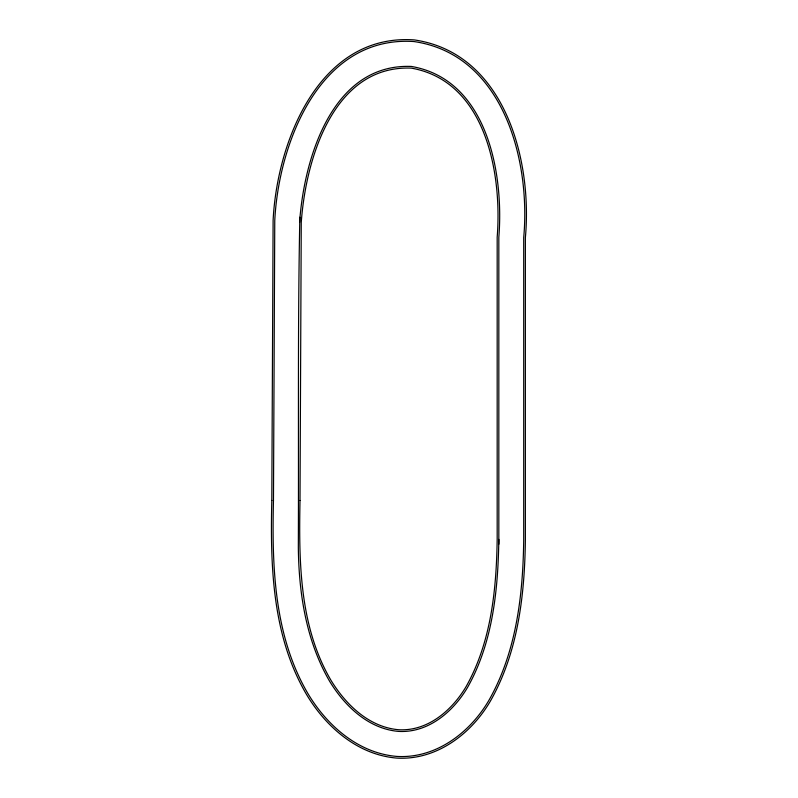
<?xml version="1.0" encoding="UTF-8"?>
<svg xmlns="http://www.w3.org/2000/svg" width="798" height="798" viewBox="0 0 798 798"><rect width="100%" height="100%" fill="white"/><g stroke="black" fill="none" stroke-linecap="round" stroke-linejoin="round"><path stroke-width="1.2" d="M299.839 217.226C297.644 327.3 298.811 437.444 298.332 547.548C298.831 593.622 306.223 640.994 329.664 681.352C344.786 706.07 368.377 728.803 398.581 731.407C428.307 733.073 453.164 711.746 467.508 687.497C492.815 642.659 498.062 589.981 498.83 539.408M299.599 222.423C303.918 159.061 332.078 63.242 411.379 66.443C487.299 79.531 503.967 173.276 498.83 237.255L498.83 544.216M271.809 500.456C270.233 566.53 272.258 636.624 306.901 695.108C326.342 727.367 358.083 754.958 396.935 758.1C436.436 760.384 471.119 734.05 490.311 701.223C518.062 652.415 524.675 595.128 525.373 539.907L525.373 237.614C532.535 159.869 504.595 52.997 414.192 39.9C319.03 33.326 276.916 141.994 273.106 220.517L271.809 500.456M273.465 500.456C271.919 566.221 273.844 636.016 308.317 694.25C327.489 726.03 358.721 753.322 397.035 756.434C435.927 758.679 470.002 732.664 488.885 700.365C516.486 651.806 523.009 594.809 523.707 539.877L523.707 237.595C530.76 160.707 503.538 54.643 414.012 41.556C319.828 35.172 278.592 143.061 274.761 220.637L273.465 500.456M300.008 500.466C298.881 561.383 299.23 626.33 331.08 680.495C345.943 704.744 369.025 727.168 398.691 729.741C427.798 731.367 452.037 710.35 466.082 686.639C491.229 642.051 496.396 589.652 497.174 539.378L497.174 237.235C502.171 174.104 486.201 81.216 411.209 68.109C332.916 65.147 305.614 160.129 301.255 222.542L300.008 500.466"/></g></svg>
